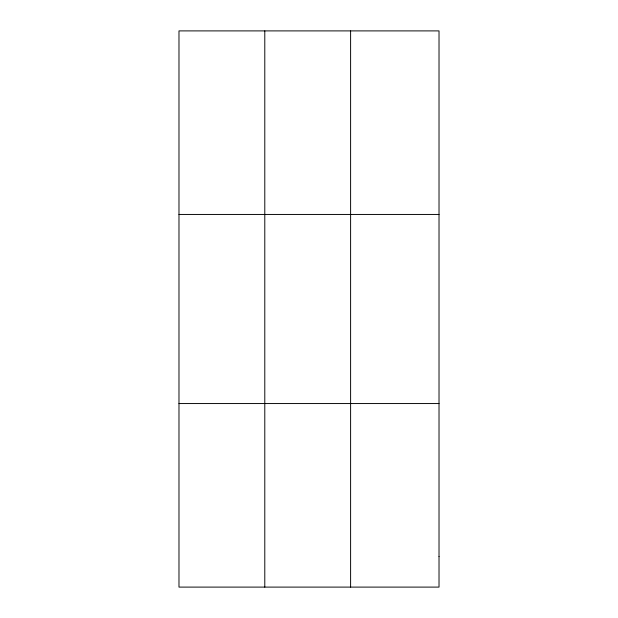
<?xml version="1.0" encoding="UTF-8"?>
<svg xmlns="http://www.w3.org/2000/svg" width="618" height="618" viewBox="0 0 618 618"><rect width="100%" height="100%" fill="white"/><g stroke="black" fill="none" stroke-linecap="round" stroke-linejoin="round"><path stroke-width="0.93" d="M264.79 587.1L264.79 30.9M350.607 587.1L350.607 30.9M178.981 214.446L439.019 214.446M178.981 403.554L439.019 403.554M439.019 556.509L439.019 587.1L178.981 587.1L178.981 30.9L439.019 30.9L439.019 556.509"/></g></svg>
